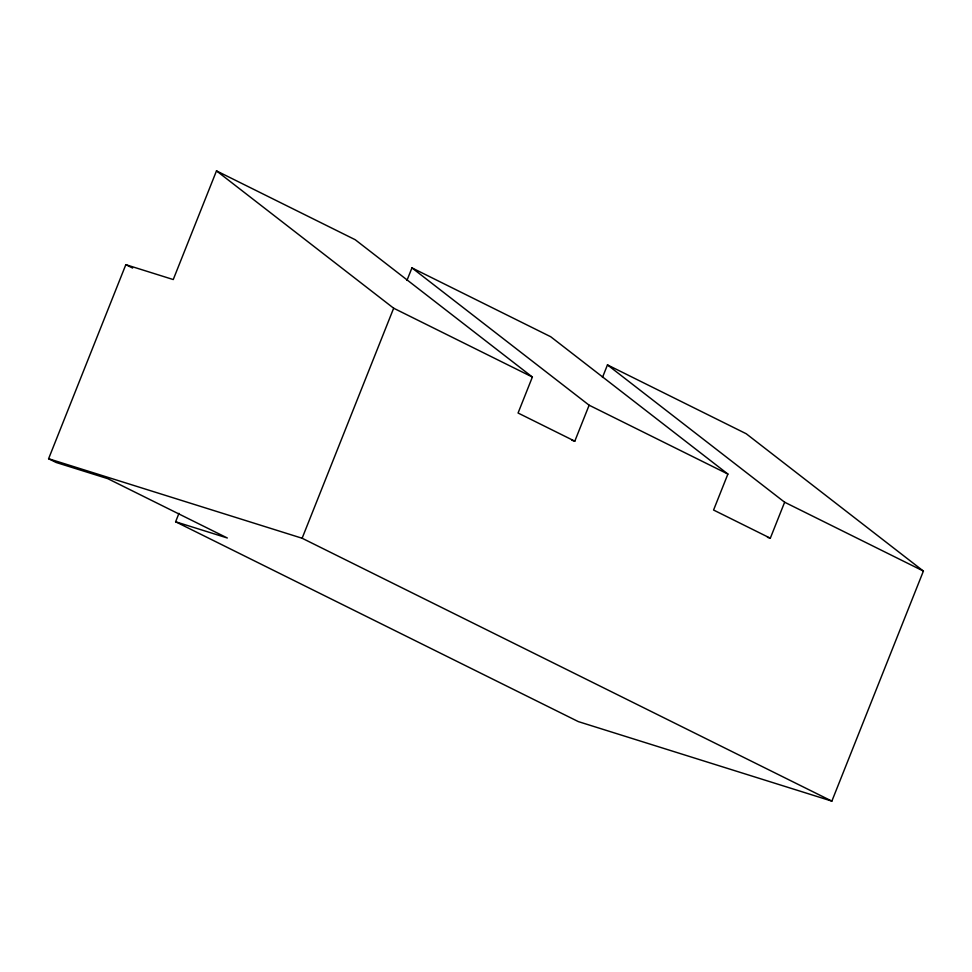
<?xml version="1.0" encoding="UTF-8"?>
<svg xmlns="http://www.w3.org/2000/svg" width="972" height="972" viewBox="0 0 972 972"><rect width="100%" height="100%" fill="white"/><g stroke="black" fill="none" stroke-linecap="round" stroke-linejoin="round"><path stroke-width="1.46" d="M178.97 513.325L175.616 521.77L227.327 537.99L107.843 478.686L56.121 462.478L48.6 458.735L125.825 264.676L173.247 279.547L216.489 170.878L355.205 239.72L532.377 377.039L518.064 413.015L574.804 441.179L589.129 405.203L411.946 267.871L406.964 280.41M602.47 377.44L607.464 364.901L746.229 433.755L923.4 571.074L831.862 801.122L302.122 538.245L393.66 308.209L216.489 170.878M411.946 267.871L550.711 336.737L727.894 474.057L713.569 510.033L770.322 538.196L784.635 502.22L607.464 364.901M571.925 440.267L574.804 441.179M767.443 537.297L770.322 538.196M48.6 458.735L302.122 538.245M831.862 801.122L578.34 721.613L175.616 521.77M393.66 308.209L532.377 377.039M589.129 405.203L727.894 474.057M784.635 502.22L923.4 571.074M125.825 264.676L132.629 268.053"/></g></svg>
